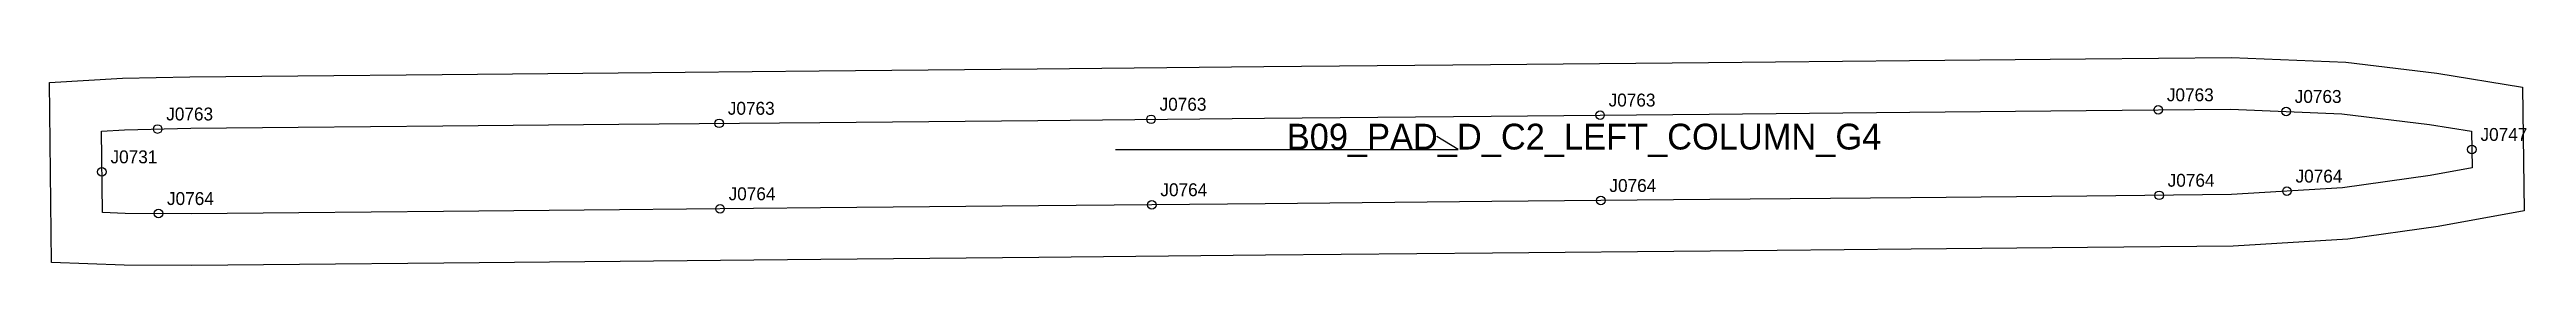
# Model space of a CAD drawing. Header units: millimetres. Extents: x -12 to 566, y -31 to 17.
import ezdxf

# ---------------------------------------------------------------- set-up
doc = ezdxf.new("R2010")
doc.units = ezdxf.units.MM
for name, color, linetype in [('CUT', 1, 'Continuous'), ('GRAIN', 3, 'Continuous'), ('LABEL', 7, 'Continuous'), ('NOTCH', 2, 'Continuous'), ('SEW', 5, 'Continuous')]:
    doc.layers.add(name, color=color, linetype=linetype)

msp = doc.modelspace()

# ---------------------------------------------------------------- linework, layer by layer
at = {"layer": 'CUT'}
msp.add_lwpolyline([(-12.12, 11.32), (4.89, 12.3), (20.64, 12.66), (45.77, 12.89), (79.49, 13.21), (120.57, 13.59), (167.44, 14.03), (218.29, 14.51), (271.18, 15), (324.07, 15.49), (374.93, 15.97), (421.8, 16.41), (462.88, 16.79), (496.9, 17.1), (523.62, 16.01), (544.81, 13.45), (564.81, 10.26), (565.22, -18.56), (545.15, -22.14), (524.06, -25.1), (497.33, -26.77), (463.3, -27.09), (422.21, -27.48), (375.34, -27.91), (324.49, -28.39), (271.6, -28.88), (218.71, -29.38), (167.85, -29.85), (120.98, -30.29), (79.9, -30.68), (46.18, -30.99), (21.04, -31.23), (5.31, -31.14), (-11.67, -30.56), (-12.12, 11.32)], close=True, dxfattribs=at)
at = {"layer": 'GRAIN'}
for p, q in [((236.53, -4.27), (316.53, -4.27)), ((316.53, -4.27), (311.53, -1.27))]:
    msp.add_line(p, q, dxfattribs=at)
at = {"layer": 'NOTCH'}
for centre in [(479.85, 4.95), (13.1, 0.49), (144.12, 1.81), (244.85, 2.75), (349.61, 3.73), (509.68, 4.57), (553.02, -4.27), (0.1, -9.48), (144.3, -18.07), (245.04, -17.13), (349.8, -16.15), (480.04, -14.93), (509.87, -13.96), (13.28, -19.18)]:
    msp.add_circle(centre, 1, dxfattribs=at)
at = {"layer": 'SEW'}
msp.add_lwpolyline([(0, 0), (5.37, 0.31), (20.83, 0.66), (45.88, 0.89), (79.6, 1.21), (120.68, 1.59), (167.55, 2.03), (218.41, 2.51), (271.3, 3), (324.19, 3.49), (375.04, 3.97), (421.91, 4.41), (462.99, 4.79), (496.71, 5.1), (522.66, 4.04), (543.15, 1.56), (552.96, 0), (553.08, -8.53), (543.27, -10.28), (522.85, -13.15), (496.9, -14.77), (463.18, -15.09), (422.1, -15.48), (375.23, -15.92), (324.37, -16.39), (271.48, -16.88), (218.6, -17.38), (167.74, -17.85), (120.87, -18.29), (79.79, -18.68), (46.07, -18.99), (21.02, -19.23), (5.55, -19.14), (0.21, -18.96)], close=True, dxfattribs=at)

# ---------------------------------------------------------------- texts
at = {"layer": 'LABEL'}
for s, height, p in [('J0763', 3, (146.12, 3.81)), ('J0763', 3, (246.85, 4.75)), ('J0763', 3, (351.61, 5.73)), ('J0763', 3, (481.85, 6.95)), ('J0763', 3, (511.68, 6.57)), ('J0763', 3, (15.1, 2.49)), ('B09_PAD_D_C2_LEFT_COLUMN_G4', 6, (276.53, -4.27)), ('J0747', 3, (555.02, -2.27)), ('J0731', 3, (2.1, -7.48)), ('J0764', 3, (351.8, -14.15)), ('J0764', 3, (482.04, -12.93)), ('J0764', 3, (511.87, -11.96)), ('J0764', 3, (15.28, -17.18)), ('J0764', 3, (146.3, -16.07)), ('J0764', 3, (247.04, -15.13))]:
    msp.add_text(s, height=height, dxfattribs=at).set_placement(p)

doc.saveas('drawing.dxf')
